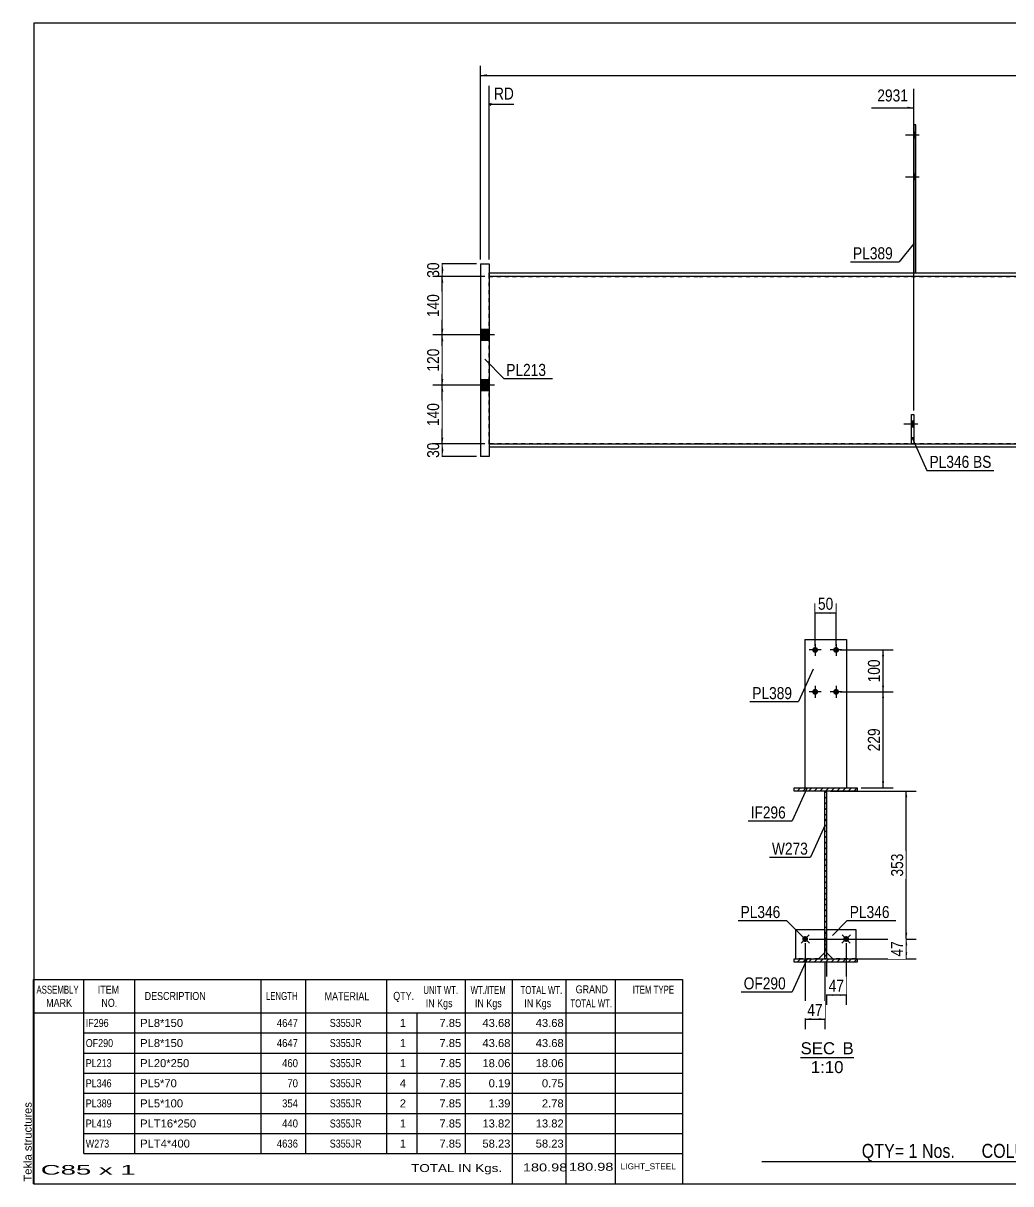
# Model space of a CAD drawing. Header units: millimetres. Extents: x -343 to 59, y -177 to 100.
# Drawn here: x -343 to -107.2, y -176.6 to 100.4 of the extents above; entities that cross this region are included whole.
import ezdxf

# ---------------------------------------------------------------- set-up
doc = ezdxf.new("R2010")
doc.units = ezdxf.units.MM
doc.linetypes.add('DXK_LINE_DOT1', pattern=[1.8814, 0.9407, -0.9407])
doc.linetypes.add('DXK_LINE_DOT2', pattern=[3.9198, 1.9599, -1.9599])
doc.styles.add('Arial', font='ARIAL.TTF', dxfattribs={"height": 0.2})
doc.styles.add('Arial Narrow', font='ARIALN.TTF', dxfattribs={"height": 0.2})

# ---------------------------------------------------------------- blocks, each defined once
blk = doc.blocks.new('Unknown-624481153-4056')
at = {"color": 5, "linetype": 'Continuous'}
for p, q in [((59.49, 100.42), (-340.51, 100.42)), ((-340.51, 100.42), (-340.51, -176.58)), ((59.49, -176.58), (59.49, 100.42)), ((-340.51, -176.58), (59.49, -176.58))]:
    blk.add_line(p, q, dxfattribs=at)
at = {"color": 174, "linetype": 'Continuous', "style": 'Arial'}
blk.add_text('Tekla structures', height=1.9102, rotation=90, dxfattribs=at).set_placement((-341.01, -176.08))
blk = doc.blocks.new('Unknown-624481153-13 - 5518')
at = {"color": 1, "linetype": 'Continuous'}
blk.add_line((-157.42, -146.44), (-144.74, -146.44), dxfattribs=at)
at = {"color": 0, "linetype": 'Continuous'}
for points in [[(-149.2, -145.69), (-149.2, -142.69), (-157.42, -142.69), (-157.42, -145.69)], [(-144.74, -145.69), (-144.74, -142.69), (-147.4, -142.69), (-147.4, -145.69)], [(-147.19, -150.19), (-147.19, -147.19), (-154.97, -147.19), (-154.97, -150.19)]]:
    blk.add_wipeout(points, dxfattribs=at)
at = {"color": 136, "linetype": 'Continuous', "style": 'Arial'}
for s, height, p in [('SEC', 2.865, (-157.42, -145.69)), ('B', 2.87, (-147.4, -145.69)), ('1:10', 2.865, (-154.97, -150.19))]:
    blk.add_text(s, height=height, dxfattribs=at).set_placement(p)
blk = doc.blocks.new('Part-624481153-5890 - 3274')
at = {"color": 7, "linetype": 'DXK_LINE_DOT1'}
for p, q in [((-130.91, 0), (-130.91, 7)), ((-130.91, 7), (-130.41, 7)), ((-130.41, 7), (-130.41, 0)), ((-130.91, 1.5), (-130.41, 1.5))]:
    blk.add_line(p, q, dxfattribs=at)
blk = doc.blocks.new('Part-624481153-3321 - 3274')
at = {"color": 2, "linetype": 'Continuous'}
for p, q in [((-231.81, 0), (-181.81, 0)), ((-181.81, -0.8), (-231.81, -0.8)), ((-181.71, 0), (-79.11, 0)), ((-79.11, -0.8), (-181.71, -0.8)), ((-79.01, 0), (28.94, 0)), ((28.94, -0.8), (-79.01, -0.8)), ((28.94, 0), (28.94, -0.8))]:
    blk.add_line(p, q, dxfattribs=at)
at = {"color": 7, "linetype": 'DXK_LINE_DOT1'}
for p, q in [((-231.81, 0), (-231.81, -0.8)), ((26.78, -0.8), (26.78, 0))]:
    blk.add_line(p, q, dxfattribs=at)
blk = doc.blocks.new('Part-624481153-3322 - 3274')
at = {"color": 2, "linetype": 'Continuous'}
for p, q in [((-231.81, 40.8), (-181.81, 40.8)), ((-181.81, 40), (-231.81, 40)), ((-181.71, 40.8), (-79.11, 40.8)), ((-79.11, 40), (-181.71, 40)), ((-79.01, 40.8), (28.94, 40.8)), ((28.94, 40), (-79.01, 40)), ((28.94, 40.8), (28.94, 40))]:
    blk.add_line(p, q, dxfattribs=at)
at = {"color": 7, "linetype": 'DXK_LINE_DOT1'}
for p, q in [((-231.81, 40), (-231.81, 40.8)), ((26.78, 40), (26.78, 40.8))]:
    blk.add_line(p, q, dxfattribs=at)
blk = doc.blocks.new('Part-624481153-3326 - 3274')
at = {"color": 2, "linetype": 'Continuous'}
for p, q in [((-233.81, 43), (-231.81, 43)), ((-233.81, 43), (-233.81, -3)), ((-231.81, 43), (-231.81, -3)), ((-231.81, -3), (-233.81, -3))]:
    blk.add_line(p, q, dxfattribs=at)
blk = doc.blocks.new('Part-624481153-3334 - 3274')
at = {"color": 7, "linetype": 'DXK_LINE_DOT1'}
for p, q in [((-231.81, 40), (-181.81, 40)), ((-231.81, 0), (-231.81, 40)), ((-181.71, 40), (-79.11, 40)), ((-79.01, 40), (27.83, 40)), ((-28.21, 0), (-79.01, 0)), ((27.83, 0), (-27.71, 0)), ((-181.81, 0), (-231.81, 0)), ((-79.11, 0), (-181.71, 0))]:
    blk.add_line(p, q, dxfattribs=at)
at = {"color": 2, "linetype": 'Continuous'}
blk.add_line((27.83, 40), (27.83, 0), dxfattribs=at)
blk = doc.blocks.new('Bolt-624481153-3338 - 3274')
at = {"linetype": 'Continuous'}
for points in [[(-231.81, 24.7), (-231.81, 27.3), (-233.81, 27.3), (-233.81, 24.7)], [(-231.81, 24.7), (-231.81, 27.3), (-233.81, 27.3), (-233.81, 24.7)], [(-231.81, 12.7), (-231.81, 15.3), (-233.81, 15.3), (-233.81, 12.7)], [(-231.81, 12.7), (-231.81, 15.3), (-233.81, 15.3), (-233.81, 12.7)]]:
    blk.add_hatch(color=3, dxfattribs=at).paths.add_polyline_path(points)
at = {"color": 3, "linetype": 'Continuous'}
for p, q in [((-231.81, 27.3), (-233.81, 27.3)), ((-231.81, 27.3), (-233.81, 27.3)), ((-230.51, 26), (-233.81, 26)), ((-230.51, 26), (-233.81, 26)), ((-231.81, 24.7), (-233.81, 24.7)), ((-231.81, 24.7), (-233.81, 24.7)), ((-231.81, 15.3), (-233.81, 15.3)), ((-231.81, 15.3), (-233.81, 15.3)), ((-230.51, 14), (-233.81, 14)), ((-230.51, 14), (-233.81, 14)), ((-231.81, 12.7), (-233.81, 12.7)), ((-231.81, 12.7), (-233.81, 12.7))]:
    blk.add_line(p, q, dxfattribs=at)
blk = doc.blocks.new('Bolt-624481153-5897 - 3274')
at = {"color": 3, "linetype": 'DXK_LINE_DOT2'}
for p, q in [((-129.46, 4.7), (-132.76, 4.7)), ((-130.41, 5.4), (-130.91, 5.4)), ((-130.41, 4), (-130.91, 4))]:
    blk.add_line(p, q, dxfattribs=at)
blk = doc.blocks.new('Bolt-624481153-5900 - 3274')
at = {"linetype": 'Continuous'}
blk.add_hatch(color=3, dxfattribs=at).paths.add_polyline_path([(-130.41, 4), (-130.41, 5.4), (-130.91, 5.4), (-130.91, 4)])
at = {"color": 3, "linetype": 'Continuous'}
for p, q in [((-129.46, 4.7), (-132.76, 4.7)), ((-130.41, 5.4), (-130.91, 5.4)), ((-130.41, 4), (-130.91, 4))]:
    blk.add_line(p, q, dxfattribs=at)
blk = doc.blocks.new('Part-624481153-5889 - 3274')
at = {"color": 2, "linetype": 'Continuous'}
for p, q in [((-129.91, 76.2), (-130.41, 76.2)), ((-130.41, 76.2), (-130.41, 40.8)), ((-129.91, 40.8), (-129.91, 76.2))]:
    blk.add_line(p, q, dxfattribs=at)
at = {"color": 7, "linetype": 'DXK_LINE_DOT1'}
blk.add_line((-130.41, 40.8), (-129.91, 40.8), dxfattribs=at)
blk = doc.blocks.new('Part-624481153-5893 - 3274')
at = {"color": 2, "linetype": 'Continuous'}
for p, q in [((-130.91, 0), (-130.91, 7)), ((-130.91, 7), (-130.41, 7)), ((-130.41, 7), (-130.41, 0))]:
    blk.add_line(p, q, dxfattribs=at)
blk = doc.blocks.new('Bolt-624481153-5896 - 3274')
at = {"linetype": 'Continuous'}
for points in [[(-129.91, 73), (-129.91, 74.4), (-130.41, 74.4), (-130.41, 73)], [(-129.91, 73), (-129.91, 74.4), (-130.41, 74.4), (-130.41, 73)], [(-129.91, 63), (-129.91, 64.4), (-130.41, 64.4), (-130.41, 63)], [(-129.91, 63), (-129.91, 64.4), (-130.41, 64.4), (-130.41, 63)]]:
    blk.add_hatch(color=3, dxfattribs=at).paths.add_polyline_path(points)
at = {"color": 3, "linetype": 'Continuous'}
for p, q in [((-129.11, 73.7), (-132.41, 73.7)), ((-129.11, 73.7), (-132.41, 73.7)), ((-129.91, 74.4), (-130.41, 74.4)), ((-129.91, 74.4), (-130.41, 74.4)), ((-129.91, 73), (-130.41, 73)), ((-129.91, 73), (-130.41, 73)), ((-129.91, 64.4), (-130.41, 64.4)), ((-129.91, 64.4), (-130.41, 64.4)), ((-129.11, 63.7), (-132.41, 63.7)), ((-129.11, 63.7), (-132.41, 63.7)), ((-129.91, 63), (-130.41, 63)), ((-129.91, 63), (-130.41, 63))]:
    blk.add_line(p, q, dxfattribs=at)
blk = doc.blocks.new('Part-624481153-5519 - 5518')
at = {"linetype": 'Continuous'}
h = blk.add_hatch(dxfattribs=at)
h.set_pattern_fill('', scale=0.3, style=0, pattern_type=0)
h.set_pattern_definition([(45, (-143.9432, -122.8799), (-0.67352, 0.67352), [])])
h.paths.add_polyline_path([(-143.94, -123.68), (-143.94, -122.88), (-158.94, -122.88), (-158.94, -123.68)])
at = {"color": 2, "linetype": 'Continuous'}
for p, q in [((-158.94, -123.68), (-158.94, -122.88)), ((-158.94, -122.88), (-143.94, -122.88)), ((-143.94, -123.68), (-158.94, -123.68)), ((-143.94, -122.88), (-143.94, -123.68))]:
    blk.add_line(p, q, dxfattribs=at)
blk = doc.blocks.new('Part-624481153-5520 - 5518')
at = {"linetype": 'Continuous'}
h = blk.add_hatch(dxfattribs=at)
h.set_pattern_fill('', scale=0.3, style=0, pattern_type=0)
h.set_pattern_definition([(45, (-143.9432, -82.0799), (-0.67352, 0.67352), [])])
h.paths.add_polyline_path([(-143.94, -82.88), (-143.94, -82.08), (-158.94, -82.08), (-158.94, -82.88)])
at = {"color": 2, "linetype": 'Continuous'}
for p, q in [((-158.94, -82.88), (-158.94, -82.08)), ((-158.94, -82.08), (-143.94, -82.08)), ((-143.94, -82.88), (-158.94, -82.88)), ((-143.94, -82.08), (-143.94, -82.88))]:
    blk.add_line(p, q, dxfattribs=at)
blk = doc.blocks.new('Part-624481153-5525 - 5518')
at = {"color": 2, "linetype": 'Continuous'}
for p, q in [((-156.44, -46.68), (-146.44, -46.68)), ((-156.44, -46.68), (-156.44, -82.08)), ((-146.44, -46.68), (-146.44, -82.08))]:
    blk.add_line(p, q, dxfattribs=at)
at = {"color": 7, "linetype": 'DXK_LINE_DOT1'}
blk.add_line((-156.44, -82.08), (-146.44, -82.08), dxfattribs=at)
blk = doc.blocks.new('Part-624481153-5526 - 5518')
at = {"color": 2, "linetype": 'Continuous'}
for p, q in [((-158.64, -115.88), (-151.64, -115.88)), ((-158.64, -115.88), (-158.64, -122.88)), ((-151.64, -121.38), (-153.14, -122.88))]:
    blk.add_line(p, q, dxfattribs=at)
at = {"color": 7, "linetype": 'DXK_LINE_DOT1'}
for p, q in [((-151.64, -115.88), (-151.64, -121.38)), ((-153.14, -122.88), (-158.64, -122.88))]:
    blk.add_line(p, q, dxfattribs=at)
blk = doc.blocks.new('Bolt-624481153-5537 - 5518')
at = {"linetype": 'Continuous'}
for points in [[(-153.24, -49.18, -1), (-154.64, -49.18, -1)], [(-148.24, -49.18, -1), (-149.64, -49.18, -1)], [(-153.24, -59.18, -1), (-154.64, -59.18, -1)], [(-148.24, -59.18, -1), (-149.64, -59.18, -1)]]:
    blk.add_hatch(color=3, dxfattribs=at).paths.add_polyline_path(points)
at = {"color": 3, "linetype": 'Continuous'}
for p, q in [((-152.54, -49.18), (-155.34, -49.18)), ((-153.94, -47.78), (-153.94, -50.58)), ((-147.54, -49.18), (-150.34, -49.18)), ((-148.94, -47.78), (-148.94, -50.58)), ((-153.94, -57.78), (-153.94, -60.58)), ((-148.94, -57.78), (-148.94, -60.58)), ((-152.54, -59.18), (-155.34, -59.18)), ((-147.54, -59.18), (-150.34, -59.18))]:
    blk.add_line(p, q, dxfattribs=at)
blk = doc.blocks.new('Part-624481153-5529 - 5518')
at = {"color": 2, "linetype": 'Continuous'}
for p, q in [((-151.24, -115.88), (-144.24, -115.88)), ((-144.24, -115.88), (-144.24, -122.88)), ((-149.74, -122.88), (-151.24, -121.38))]:
    blk.add_line(p, q, dxfattribs=at)
at = {"color": 7, "linetype": 'DXK_LINE_DOT1'}
for p, q in [((-151.24, -121.38), (-151.24, -115.88)), ((-144.24, -122.88), (-149.74, -122.88))]:
    blk.add_line(p, q, dxfattribs=at)
blk = doc.blocks.new('Part-624481153-5532 - 5518')
at = {"linetype": 'Continuous'}
h = blk.add_hatch(dxfattribs=at)
h.set_pattern_fill('', scale=0.3, style=0, pattern_type=0)
h.set_pattern_definition([(45, (-151.2432, -82.8799), (-0.67352, 0.67352), [])])
h.paths.add_polyline_path([(-151.24, -122.88), (-151.24, -82.88), (-151.64, -82.88), (-151.64, -122.88)])
at = {"color": 2, "linetype": 'Continuous'}
for p, q in [((-151.64, -122.88), (-151.64, -82.88)), ((-151.64, -82.88), (-151.24, -82.88)), ((-151.24, -82.88), (-151.24, -122.88)), ((-151.24, -122.88), (-151.64, -122.88))]:
    blk.add_line(p, q, dxfattribs=at)
blk = doc.blocks.new('Bolt-624481153-5538 - 5518')
at = {"linetype": 'Continuous'}
blk.add_hatch(color=3, dxfattribs=at).paths.add_polyline_path([(-155.86, -117.67, -1), (-156.82, -118.69, -1)])
at = {"color": 3, "linetype": 'Continuous'}
for p, q in [((-157.36, -117.22), (-155.32, -119.14)), ((-155.38, -117.16), (-157.3, -119.2))]:
    blk.add_line(p, q, dxfattribs=at)
blk = doc.blocks.new('Bolt-624481153-5541 - 5518')
at = {"linetype": 'Continuous'}
blk.add_hatch(color=3, dxfattribs=at).paths.add_polyline_path([(-146.06, -118.69, -1), (-147.02, -117.67, -1)])
at = {"color": 3, "linetype": 'Continuous'}
for p, q in [((-145.52, -117.22), (-147.56, -119.14)), ((-145.58, -119.2), (-147.5, -117.16))]:
    blk.add_line(p, q, dxfattribs=at)
blk = doc.blocks.new('StraightDimension-624481153-4296 - 3274')
at = {"linetype": 'Continuous'}
for points in [[(-243.22, 41.5), (-242.97, 43), (-242.72, 41.5)], [(-242.72, 41.5), (-242.97, 40), (-243.22, 41.5)]]:
    blk.add_hatch(color=7, dxfattribs=at).paths.add_polyline_path(points)
at = {"color": 7, "linetype": 'Continuous'}
for p, q in [((-234.81, 43), (-245.22, 43)), ((-242.97, 40), (-242.97, 43)), ((-232.81, 40), (-245.22, 40))]:
    blk.add_line(p, q, dxfattribs=at)
at = {"color": 0}
blk.add_wipeout([(-243.12, 43.93), (-247.32, 43.93), (-247.32, 39.07), (-243.12, 39.07)], dxfattribs=at)
at = {"color": 3, "style": 'Arial Narrow'}
blk.add_text('30', height=2.863, rotation=90.0002, dxfattribs=at).set_placement((-243.72, 39.67))
blk = doc.blocks.new('StraightDimension-624481153-4119 - 3274')
at = {"linetype": 'Continuous'}
for points in [[(-232.31, 87.73), (-233.81, 87.98), (-232.31, 88.23)], [(29.73, 88.23), (31.23, 87.98), (29.73, 87.73)]]:
    blk.add_hatch(color=7, dxfattribs=at).paths.add_polyline_path(points)
at = {"color": 7, "linetype": 'Continuous'}
for p, q in [((-233.81, 44), (-233.81, 90.23)), ((31.23, 43), (31.23, 90.23)), ((-233.81, 87.98), (31.23, 87.98))]:
    blk.add_line(p, q, dxfattribs=at)
at = {"color": 0}
blk.add_wipeout([(-97.03, 88.13), (-97.03, 92.33), (-105.54, 92.33), (-105.54, 88.13)], dxfattribs=at)
at = {"color": 3, "style": 'Arial Narrow'}
blk.add_text('4690', height=2.863, dxfattribs=at).set_placement((-104.94, 88.73))
blk = doc.blocks.new('StraightDimension-624481153-4300 - 3274')
at = {"linetype": 'Continuous'}
for points in [[(-243.22, -1.5), (-242.97, 0), (-242.72, -1.5)], [(-242.72, -1.5), (-242.97, -3), (-243.22, -1.5)]]:
    blk.add_hatch(color=7, dxfattribs=at).paths.add_polyline_path(points)
at = {"color": 7, "linetype": 'Continuous'}
for p, q in [((-232.81, 0), (-245.22, 0)), ((-242.97, -3), (-242.97, 0)), ((-234.81, -3), (-245.22, -3))]:
    blk.add_line(p, q, dxfattribs=at)
at = {"color": 0}
blk.add_wipeout([(-243.12, 0.93), (-247.32, 0.93), (-247.32, -3.93), (-243.12, -3.93)], dxfattribs=at)
at = {"color": 3, "style": 'Arial Narrow'}
blk.add_text('30', height=2.863, rotation=90.0002, dxfattribs=at).set_placement((-243.72, -3.33))
blk = doc.blocks.new('StraightDimension-624481153-4297 - 3274')
at = {"linetype": 'Continuous'}
for points in [[(-243.22, 38.5), (-242.97, 40), (-242.72, 38.5)], [(-242.72, 27.5), (-242.97, 26), (-243.22, 27.5)]]:
    blk.add_hatch(color=7, dxfattribs=at).paths.add_polyline_path(points)
at = {"color": 7, "linetype": 'Continuous'}
for p, q in [((-232.81, 40), (-245.22, 40)), ((-242.97, 26), (-242.97, 40)), ((-232.81, 26), (-245.22, 26))]:
    blk.add_line(p, q, dxfattribs=at)
at = {"color": 0}
blk.add_wipeout([(-243.12, 36.34), (-247.32, 36.34), (-247.32, 29.66), (-243.12, 29.66)], dxfattribs=at)
at = {"color": 3, "style": 'Arial Narrow'}
blk.add_text('140', height=2.863, rotation=90.0002, dxfattribs=at).set_placement((-243.72, 30.26))
blk = doc.blocks.new('StraightDimension-624481153-4298 - 3274')
at = {"linetype": 'Continuous'}
for points in [[(-243.22, 24.5), (-242.97, 26), (-242.72, 24.5)], [(-242.72, 15.5), (-242.97, 14), (-243.22, 15.5)]]:
    blk.add_hatch(color=7, dxfattribs=at).paths.add_polyline_path(points)
at = {"color": 7, "linetype": 'Continuous'}
for p, q in [((-232.81, 26), (-245.22, 26)), ((-242.97, 14), (-242.97, 26)), ((-232.81, 14), (-245.22, 14))]:
    blk.add_line(p, q, dxfattribs=at)
at = {"color": 0}
blk.add_wipeout([(-243.12, 23.34), (-247.32, 23.34), (-247.32, 16.66), (-243.12, 16.66)], dxfattribs=at)
at = {"color": 3, "style": 'Arial Narrow'}
blk.add_text('120', height=2.863, rotation=90.0002, dxfattribs=at).set_placement((-243.72, 17.26))
blk = doc.blocks.new('StraightDimension-624481153-4299 - 3274')
at = {"linetype": 'Continuous'}
for points in [[(-243.22, 12.5), (-242.97, 14), (-242.72, 12.5)], [(-242.72, 1.5), (-242.97, 0), (-243.22, 1.5)]]:
    blk.add_hatch(color=7, dxfattribs=at).paths.add_polyline_path(points)
at = {"color": 7, "linetype": 'Continuous'}
for p, q in [((-232.81, 14), (-245.22, 14)), ((-242.97, 0), (-242.97, 14)), ((-232.81, 0), (-245.22, 0))]:
    blk.add_line(p, q, dxfattribs=at)
at = {"color": 0}
blk.add_wipeout([(-243.12, 10.34), (-247.32, 10.34), (-247.32, 3.66), (-243.12, 3.66)], dxfattribs=at)
at = {"color": 3, "style": 'Arial Narrow'}
blk.add_text('140', height=2.863, rotation=90.0002, dxfattribs=at).set_placement((-243.72, 4.26))
blk = doc.blocks.new('StraightDimension-624481153-6502 - 3274')
at = {"linetype": 'Continuous'}
blk.add_hatch(color=7, dxfattribs=at).paths.add_polyline_path([(-131.91, 80.5), (-130.41, 80.25), (-131.91, 80)])
at = {"color": 7, "linetype": 'Continuous'}
for p, q in [((-130.41, 8), (-130.41, 84.75)), ((-140.47, 80.25), (-130.41, 80.25))]:
    blk.add_line(p, q, dxfattribs=at)
at = {"color": 0, "linetype": 'Continuous'}
blk.add_wipeout([(-225.28, 81.6), (-225.28, 85.8), (-231.22, 85.8), (-231.22, 81.6)], dxfattribs=at)
at = {"color": 7, "linetype": 'Continuous'}
for p, q in [((-231.81, 44), (-231.81, 85.5)), ((-231.31, 81.25), (-231.81, 81)), ((-231.31, 80.75), (-231.81, 81)), ((-225.88, 81), (-231.81, 81))]:
    blk.add_line(p, q, dxfattribs=at)
at = {"color": 3, "linetype": 'Continuous', "style": 'Arial Narrow'}
blk.add_text('RD', height=2.863, dxfattribs=at).set_placement((-230.62, 82.2))
at = {"color": 0}
blk.add_wipeout([(-131.18, 81.15), (-131.18, 85.35), (-139.7, 85.35), (-139.7, 81.15)], dxfattribs=at)
at = {"color": 3, "style": 'Arial Narrow'}
blk.add_text('2931', height=2.863, dxfattribs=at).set_placement((-139.1, 81.75))
blk = doc.blocks.new('StraightDimension-624481153-5665 - 5518')
at = {"linetype": 'Continuous'}
for points in [[(-149.74, -131.78), (-151.24, -131.53), (-149.74, -131.28)], [(-148.04, -131.28), (-146.54, -131.53), (-148.04, -131.78)]]:
    blk.add_hatch(color=7, dxfattribs=at).paths.add_polyline_path(points)
at = {"color": 7, "linetype": 'Continuous'}
for p, q in [((-146.54, -119.18), (-146.54, -133.93)), ((-151.24, -123.88), (-151.24, -133.93)), ((-151.24, -131.53), (-146.54, -131.53))]:
    blk.add_line(p, q, dxfattribs=at)
at = {"color": 0}
blk.add_wipeout([(-146.47, -131.38), (-146.47, -127.18), (-151.32, -127.18), (-151.32, -131.38)], dxfattribs=at)
at = {"color": 3, "style": 'Arial Narrow'}
blk.add_text('47', height=2.863, dxfattribs=at).set_placement((-150.72, -130.78))
blk = doc.blocks.new('StraightDimension-624481153-5670 - 5518')
at = {"linetype": 'Continuous'}
for points in [[(-154.84, -137.54), (-156.34, -137.29), (-154.84, -137.04)], [(-153.14, -137.04), (-151.64, -137.29), (-153.14, -137.54)]]:
    blk.add_hatch(color=7, dxfattribs=at).paths.add_polyline_path(points)
at = {"color": 7, "linetype": 'Continuous'}
for p, q in [((-156.34, -119.18), (-156.34, -139.69)), ((-151.64, -123.88), (-151.64, -139.69)), ((-156.34, -137.29), (-151.64, -137.29))]:
    blk.add_line(p, q, dxfattribs=at)
at = {"color": 0}
blk.add_wipeout([(-151.57, -137.14), (-151.57, -132.94), (-156.42, -132.94), (-156.42, -137.14)], dxfattribs=at)
at = {"color": 3, "style": 'Arial Narrow'}
blk.add_text('47', height=2.863, dxfattribs=at).set_placement((-155.82, -136.54))
blk = doc.blocks.new('StraightDimension-624481153-5675 - 5518')
at = {"linetype": 'Continuous'}
for points in [[(-152.44, -40.58), (-153.94, -40.33), (-152.44, -40.08)], [(-150.44, -40.08), (-148.94, -40.33), (-150.44, -40.58)]]:
    blk.add_hatch(color=7, dxfattribs=at).paths.add_polyline_path(points)
at = {"color": 7, "linetype": 'Continuous'}
for p, q in [((-153.94, -48.18), (-153.94, -38.08)), ((-148.94, -48.18), (-148.94, -38.08)), ((-153.94, -40.33), (-148.94, -40.33))]:
    blk.add_line(p, q, dxfattribs=at)
at = {"color": 0}
blk.add_wipeout([(-149.02, -40.18), (-149.02, -35.98), (-153.87, -35.98), (-153.87, -40.18)], dxfattribs=at)
at = {"color": 3, "style": 'Arial Narrow'}
blk.add_text('50', height=2.863, dxfattribs=at).set_placement((-153.27, -39.58))
blk = doc.blocks.new('StraightDimension-624481153-5687 - 5518')
at = {"linetype": 'Continuous'}
for points in [[(-132.45, -84.38), (-132.2, -82.88), (-131.95, -84.38)], [(-131.95, -116.68), (-132.2, -118.18), (-132.45, -116.68)]]:
    blk.add_hatch(color=7, dxfattribs=at).paths.add_polyline_path(points)
at = {"color": 7, "linetype": 'Continuous'}
for p, q in [((-150.24, -82.88), (-129.8, -82.88)), ((-132.2, -118.18), (-132.2, -82.88)), ((-155.34, -118.18), (-129.8, -118.18))]:
    blk.add_line(p, q, dxfattribs=at)
at = {"color": 0}
blk.add_wipeout([(-132.35, -97.19), (-136.55, -97.19), (-136.55, -103.87), (-132.35, -103.87)], dxfattribs=at)
at = {"color": 3, "style": 'Arial Narrow'}
blk.add_text('353', height=2.863, rotation=90.0002, dxfattribs=at).set_placement((-132.95, -103.27))
blk = doc.blocks.new('StraightDimension-624481153-5688 - 5518')
at = {"linetype": 'Continuous'}
for points in [[(-132.45, -119.68), (-132.2, -118.18), (-131.95, -119.68)], [(-131.95, -121.38), (-132.2, -122.88), (-132.45, -121.38)]]:
    blk.add_hatch(color=7, dxfattribs=at).paths.add_polyline_path(points)
at = {"color": 7, "linetype": 'Continuous'}
for p, q in [((-155.34, -118.18), (-129.8, -118.18)), ((-132.2, -122.88), (-132.2, -118.18)), ((-150.24, -122.88), (-129.8, -122.88))]:
    blk.add_line(p, q, dxfattribs=at)
at = {"color": 0}
blk.add_wipeout([(-132.35, -118.1), (-136.55, -118.1), (-136.55, -122.96), (-132.35, -122.96)], dxfattribs=at)
at = {"color": 3, "style": 'Arial Narrow'}
blk.add_text('47', height=2.863, rotation=90.0002, dxfattribs=at).set_placement((-132.95, -122.36))
blk = doc.blocks.new('StraightDimension-624481153-5820 - 5518')
at = {"linetype": 'Continuous'}
for points in [[(-137.98, -50.68), (-137.73, -49.18), (-137.48, -50.68)], [(-137.48, -57.68), (-137.73, -59.18), (-137.98, -57.68)]]:
    blk.add_hatch(color=7, dxfattribs=at).paths.add_polyline_path(points)
at = {"color": 7, "linetype": 'Continuous'}
for p, q in [((-147.94, -49.18), (-135.33, -49.18)), ((-137.73, -59.18), (-137.73, -49.18)), ((-147.94, -59.18), (-135.33, -59.18))]:
    blk.add_line(p, q, dxfattribs=at)
at = {"color": 0}
blk.add_wipeout([(-137.88, -50.84), (-142.08, -50.84), (-142.08, -57.52), (-137.88, -57.52)], dxfattribs=at)
at = {"color": 3, "style": 'Arial Narrow'}
blk.add_text('100', height=2.863, rotation=90.0002, dxfattribs=at).set_placement((-138.48, -56.92))
blk = doc.blocks.new('StraightDimension-624481153-5821 - 5518')
at = {"linetype": 'Continuous'}
for points in [[(-137.98, -60.68), (-137.73, -59.18), (-137.48, -60.68)], [(-137.48, -80.58), (-137.73, -82.08), (-137.98, -80.58)]]:
    blk.add_hatch(color=7, dxfattribs=at).paths.add_polyline_path(points)
at = {"color": 7, "linetype": 'Continuous'}
for p, q in [((-147.94, -59.18), (-135.33, -59.18)), ((-137.73, -82.08), (-137.73, -59.18)), ((-142.94, -82.08), (-135.33, -82.08))]:
    blk.add_line(p, q, dxfattribs=at)
at = {"color": 0}
blk.add_wipeout([(-137.88, -67.29), (-142.08, -67.29), (-142.08, -73.97), (-137.88, -73.97)], dxfattribs=at)
at = {"color": 3, "style": 'Arial Narrow'}
blk.add_text('229', height=2.863, rotation=90.0002, dxfattribs=at).set_placement((-138.48, -73.37))
blk = doc.blocks.new('CBS_BOM-624481153-6537')
at = {"color": 7, "linetype": 'Continuous'}
for p, q in [((-340.55, -135.81), (-340.55, -127.81)), ((-340.54, -127.81), (-185.62, -127.81)), ((-328.55, -135.81), (-328.55, -127.81)), ((-316.36, -135.81), (-316.36, -127.81)), ((-286.19, -135.81), (-286.19, -127.81)), ((-275.51, -135.81), (-275.51, -127.81)), ((-256.2, -135.81), (-256.2, -127.81)), ((-237.39, -135.81), (-237.39, -127.81)), ((-226.18, -135.81), (-226.18, -127.81)), ((-213.4, -135.81), (-213.4, -127.81)), ((-201.65, -135.81), (-201.65, -127.81)), ((-185.62, -127.82), (-185.63, -135.8)), ((-340.55, -135.81), (-185.62, -135.81)), ((-340.55, -140.61), (-340.55, -135.81)), ((-328.55, -140.61), (-328.55, -135.81)), ((-316.36, -140.61), (-316.36, -135.81)), ((-286.19, -140.61), (-286.19, -135.81)), ((-275.51, -140.61), (-275.51, -135.81)), ((-256.2, -140.61), (-256.2, -135.81)), ((-248.93, -140.61), (-248.93, -135.81)), ((-237.39, -140.61), (-237.39, -135.81)), ((-226.18, -140.61), (-226.18, -135.81)), ((-213.4, -140.61), (-213.4, -135.81)), ((-201.63, -140.61), (-201.63, -135.81)), ((-185.62, -135.81), (-185.62, -140.61)), ((-340.55, -145.41), (-340.55, -140.61)), ((-328.55, -140.61), (-185.62, -140.61)), ((-328.55, -145.41), (-328.55, -140.61)), ((-316.36, -145.41), (-316.36, -140.61)), ((-286.19, -145.41), (-286.19, -140.61)), ((-275.51, -145.41), (-275.51, -140.61)), ((-256.2, -145.41), (-256.2, -140.61)), ((-248.93, -145.41), (-248.93, -140.61)), ((-237.39, -145.41), (-237.39, -140.61)), ((-226.18, -145.41), (-226.18, -140.61)), ((-213.4, -145.41), (-213.4, -140.61)), ((-201.63, -145.41), (-201.63, -140.61)), ((-185.62, -140.61), (-185.62, -145.41)), ((-340.55, -150.21), (-340.55, -145.41)), ((-328.55, -145.41), (-185.62, -145.41)), ((-328.55, -150.21), (-328.55, -145.41)), ((-316.36, -150.21), (-316.36, -145.41)), ((-286.19, -150.21), (-286.19, -145.41)), ((-275.51, -150.21), (-275.51, -145.41)), ((-256.2, -150.21), (-256.2, -145.41)), ((-248.93, -150.21), (-248.93, -145.41)), ((-237.39, -150.21), (-237.39, -145.41)), ((-226.18, -150.21), (-226.18, -145.41)), ((-213.4, -150.21), (-213.4, -145.41)), ((-201.63, -150.21), (-201.63, -145.41)), ((-185.62, -145.41), (-185.62, -150.21)), ((-340.55, -155.01), (-340.55, -150.21)), ((-328.55, -150.21), (-185.62, -150.21)), ((-328.55, -155.01), (-328.55, -150.21)), ((-316.36, -155.01), (-316.36, -150.21)), ((-286.19, -155.01), (-286.19, -150.21)), ((-275.51, -155.01), (-275.51, -150.21)), ((-256.2, -155.01), (-256.2, -150.21)), ((-248.93, -155.01), (-248.93, -150.21)), ((-237.39, -155.01), (-237.39, -150.21)), ((-226.18, -155.01), (-226.18, -150.21)), ((-213.4, -155.01), (-213.4, -150.21)), ((-201.63, -155.01), (-201.63, -150.21)), ((-185.62, -150.21), (-185.62, -155.01)), ((-340.55, -159.81), (-340.55, -155.01)), ((-328.55, -155.01), (-185.62, -155.01)), ((-328.55, -159.81), (-328.55, -155.01)), ((-316.36, -159.81), (-316.36, -155.01)), ((-286.19, -159.81), (-286.19, -155.01)), ((-275.51, -159.81), (-275.51, -155.01)), ((-256.2, -159.81), (-256.2, -155.01)), ((-248.93, -159.81), (-248.93, -155.01)), ((-237.39, -159.81), (-237.39, -155.01)), ((-226.18, -159.81), (-226.18, -155.01)), ((-213.4, -159.81), (-213.4, -155.01)), ((-201.63, -159.81), (-201.63, -155.01)), ((-185.62, -155.01), (-185.62, -159.81)), ((-340.55, -164.61), (-340.55, -159.81)), ((-328.55, -159.81), (-185.62, -159.81)), ((-328.55, -164.61), (-328.55, -159.81)), ((-316.36, -164.61), (-316.36, -159.81)), ((-286.19, -164.61), (-286.19, -159.81)), ((-275.51, -164.61), (-275.51, -159.81)), ((-256.2, -164.61), (-256.2, -159.81)), ((-248.93, -164.61), (-248.93, -159.81)), ((-237.39, -164.61), (-237.39, -159.81)), ((-226.18, -164.61), (-226.18, -159.81)), ((-213.4, -164.61), (-213.4, -159.81)), ((-201.63, -164.61), (-201.63, -159.81)), ((-185.62, -159.81), (-185.62, -164.61)), ((-340.55, -169.41), (-340.55, -164.61)), ((-328.55, -164.61), (-185.62, -164.61)), ((-328.55, -169.41), (-328.55, -164.61)), ((-316.36, -169.41), (-316.36, -164.61)), ((-286.19, -169.41), (-286.19, -164.61)), ((-275.51, -169.41), (-275.51, -164.61)), ((-256.2, -169.41), (-256.2, -164.61)), ((-248.93, -169.41), (-248.93, -164.61)), ((-237.39, -169.41), (-237.39, -164.61)), ((-226.18, -169.41), (-226.18, -164.61)), ((-213.4, -169.41), (-213.4, -164.61)), ((-201.63, -169.41), (-201.63, -164.61)), ((-185.62, -164.61), (-185.62, -169.41)), ((-340.55, -176.61), (-340.55, -169.43)), ((-328.55, -169.41), (-185.62, -169.41)), ((-226.18, -176.61), (-226.18, -169.43)), ((-213.4, -176.61), (-213.4, -169.43)), ((-201.59, -176.61), (-201.59, -169.43)), ((-185.62, -169.41), (-185.62, -176.61)), ((-340.55, -176.61), (-185.62, -176.61))]:
    blk.add_line(p, q, dxfattribs=at)
at = {"color": 3, "linetype": 'Continuous', "style": 'Arial'}
for s, height, width, p in [('ASSEMBLY', 1.91, 0.7, (-339.86, -131.23)), ('ITEM', 1.91, 0.8, (-325.22, -131.23)), ('UNIT WT.', 1.91, 0.7, (-247.5, -131.31)), ('WT./ITEM', 1.91, 0.7, (-236.21, -131.31)), ('TOTAL WT.', 1.91, 0.7, (-224.28, -131.31)), ('GRAND', 1.91, 0.8, (-211.12, -131.15)), ('ITEM TYPE', 1.91, 0.7, (-197.49, -131.23)), ('MARK', 1.91, 0.8, (-337.55, -134.37)), ('NO.', 1.91, 0.8, (-324.36, -134.37)), ('DESCRIPTION', 1.9102, 0.8, (-314.03, -132.74)), ('LENGTH', 1.91, 0.7, (-285.09, -132.74)), ('MATERIAL', 1.91, 0.8, (-271.06, -132.79)), ('QTY.', 1.91, 0.8, (-254.67, -132.71)), ('IN Kgs', 1.91, 0.8, (-246.93, -134.45)), ('IN Kgs', 1.91, 0.8, (-235.17, -134.45)), ('IN Kgs', 1.91, 0.8, (-223.38, -134.45)), ('TOTAL WT.', 1.91, 0.7, (-212.38, -134.49))]:
    blk.add_text(s, height=height, dxfattribs=dict(at, width=width)).set_placement(p)
at = {"color": 7, "linetype": 'Continuous', "style": 'Arial'}
for s, width, p in [('IF296', 0.8, (-328.09, -139.17)), ('4647', 0.85, (-282.47, -139.17)), ('S355JR', 0.8, (-269.83, -139.17)), ('OF290', 0.8, (-328.09, -143.97)), ('4647', 0.85, (-282.47, -143.97)), ('S355JR', 0.8, (-269.83, -143.97)), ('PL213', 0.8, (-328.09, -148.77)), ('460', 0.85, (-281.21, -148.77)), ('S355JR', 0.8, (-269.83, -148.77)), ('PL346', 0.8, (-328.09, -153.57)), ('70', 0.85, (-279.95, -153.57)), ('S355JR', 0.8, (-269.83, -153.57)), ('PL389', 0.8, (-328.09, -158.37)), ('354', 0.85, (-281.21, -158.37)), ('S355JR', 0.8, (-269.83, -158.37)), ('PL419', 0.8, (-328.09, -163.17)), ('440', 0.85, (-281.21, -163.17)), ('S355JR', 0.8, (-269.83, -163.17)), ('W273', 0.8, (-328.09, -167.97)), ('4636', 0.85, (-282.47, -167.97)), ('S355JR', 0.8, (-269.83, -167.97))]:
    blk.add_text(s, height=1.91, dxfattribs=dict(at, width=width)).set_placement(p)
for s, p in [('PL8*150', (-315.1, -139.17)), ('1', (-253.11, -139.17)), ('7.85', (-243.64, -139.17)), ('43.68', (-233.38, -139.17)), ('43.68', (-220.66, -139.17)), ('PL8*150', (-315.1, -143.97)), ('1', (-253.11, -143.97)), ('7.85', (-243.64, -143.97)), ('43.68', (-233.38, -143.97)), ('43.68', (-220.66, -143.97)), ('PL20*250', (-315.1, -148.77)), ('1', (-253.11, -148.77)), ('7.85', (-243.64, -148.77)), ('18.06', (-233.38, -148.77)), ('18.06', (-220.66, -148.77)), ('PL5*70', (-315.1, -153.57)), ('4', (-253.11, -153.57)), ('7.85', (-243.64, -153.57)), ('0.19', (-231.89, -153.57)), ('0.75', (-219.18, -153.57)), ('PL5*100', (-315.1, -158.37)), ('2', (-253.11, -158.37)), ('7.85', (-243.64, -158.37)), ('1.39', (-231.89, -158.37)), ('2.78', (-219.18, -158.37)), ('PLT16*250', (-315.1, -163.17)), ('1', (-253.11, -163.17)), ('7.85', (-243.64, -163.17)), ('13.82', (-233.38, -163.17)), ('13.82', (-220.66, -163.17)), ('PLT4*400', (-315.1, -167.97)), ('1', (-253.11, -167.97)), ('7.85', (-243.64, -167.97)), ('58.23', (-233.38, -167.97)), ('58.23', (-220.66, -167.97))]:
    blk.add_text(s, height=1.91, dxfattribs=at).set_placement(p)
at = {"color": 6, "linetype": 'Continuous', "style": 'Arial'}
for s, height, width, p in [('180.98', 1.91, 1.3, (-223.73, -173.66)), ('180.98', 1.91, 1.3, (-212.72, -173.5)), ('C85 x 1', 2.292, 2.05, (-338.82, -174.42)), ('TOTAL IN Kgs.', 1.9102, 1.2, (-250.39, -173.81))]:
    blk.add_text(s, height=height, dxfattribs=dict(at, width=width)).set_placement(p)
blk.add_text('LIGHT_STEEL', height=1.4135, dxfattribs=at).set_placement((-200.37, -173.15))
blk = doc.blocks.new('CBS_CALLOFF-624481153-6538')
at = {"color": 7, "linetype": 'Continuous'}
blk.add_line((-166.64, -171.31), (-50.4, -171.33), dxfattribs=at)
at = {"color": 3, "linetype": 'Continuous', "style": 'Arial Narrow'}
blk.add_text('QTY= 1 Nos.      COLUMN     MKD : C85', height=3.3405, dxfattribs=at).set_placement((-142.81, -170.42))
blk = doc.blocks.new('Mark-624481153-4091 - 3274')
at = {"color": 0}
blk.add_wipeout([(-218.19, 16.23), (-218.19, 19.23), (-227.69, 19.23), (-227.69, 16.23)], dxfattribs=at)
blk.add_wipeout([(-218.19, 16.23), (-218.19, 19.23), (-227.69, 19.23), (-227.69, 16.23)], dxfattribs=at)
at = {"color": 7, "linetype": 'Continuous'}
for p, q in [((-232.79, 20.22), (-228.29, 15.63)), ((-228.29, 15.63), (-216.69, 15.63))]:
    blk.add_line(p, q, dxfattribs=at)
at = {"color": 3, "style": 'Arial Narrow'}
blk.add_text('PL213', height=2.863, dxfattribs=at).set_placement((-227.69, 16.23))
blk = doc.blocks.new('MarkSet-624481153-5958 - 3274')
at = {"color": 0}
blk.add_wipeout([(-117.14, -5.71), (-117.14, -2.71), (-126.64, -2.71), (-126.64, -5.71)], dxfattribs=at)
blk.add_wipeout([(-117.14, -5.71), (-117.14, -2.71), (-126.64, -2.71), (-126.64, -5.71)], dxfattribs=at)
at = {"color": 7, "linetype": 'Continuous'}
blk.add_line((-130.78, 1.43), (-127.24, -6.31), dxfattribs=at)
at = {"color": 0}
blk.add_wipeout([(-111.86, -5.71), (-111.86, -2.71), (-116.24, -2.71), (-116.24, -5.71)], dxfattribs=at)
blk.add_wipeout([(-111.86, -5.71), (-111.86, -2.71), (-116.24, -2.71), (-116.24, -5.71)], dxfattribs=at)
at = {"color": 7, "linetype": 'Continuous'}
blk.add_line((-127.24, -6.31), (-111.26, -6.31), dxfattribs=at)
at = {"color": 3, "style": 'Arial Narrow'}
for s, p in [('PL346', (-126.64, -5.71)), ('BS', (-116.24, -5.71))]:
    blk.add_text(s, height=2.863, dxfattribs=at).set_placement(p)
blk = doc.blocks.new('Mark-624481153-5963 - 3274')
at = {"color": 7, "linetype": 'Continuous'}
blk.add_line((-130.28, 47.91), (-133.9, 43.47), dxfattribs=at)
at = {"color": 0}
blk.add_wipeout([(-135.4, 44.07), (-135.4, 47.07), (-144.9, 47.07), (-144.9, 44.07)], dxfattribs=at)
blk.add_wipeout([(-135.4, 44.07), (-135.4, 47.07), (-144.9, 47.07), (-144.9, 44.07)], dxfattribs=at)
at = {"color": 7, "linetype": 'Continuous'}
blk.add_line((-145.5, 43.47), (-133.9, 43.47), dxfattribs=at)
at = {"color": 3, "style": 'Arial Narrow'}
blk.add_text('PL389', height=2.863, dxfattribs=at).set_placement((-144.9, 44.07))
blk = doc.blocks.new('Mark-624481153-5562 - 5518')
at = {"color": 0}
blk.add_wipeout([(-155.67, -98.04), (-155.67, -95.04), (-164.26, -95.04), (-164.26, -98.04)], dxfattribs=at)
blk.add_wipeout([(-155.67, -98.04), (-155.67, -95.04), (-164.26, -95.04), (-164.26, -98.04)], dxfattribs=at)
at = {"color": 7, "linetype": 'Continuous'}
for p in [(-151.53, -90.91), (-164.86, -98.64)]:
    blk.add_line(p, (-155.07, -98.64), dxfattribs=at)
at = {"color": 3, "style": 'Arial Narrow'}
blk.add_text('W273', height=2.863, dxfattribs=at).set_placement((-164.26, -98.04))
blk = doc.blocks.new('Mark-624481153-5547 - 5518')
at = {"color": 7, "linetype": 'Continuous'}
blk.add_line((-155.91, -123.07), (-159.45, -130.8), dxfattribs=at)
at = {"color": 0}
blk.add_wipeout([(-160.95, -130.2), (-160.95, -127.2), (-171, -127.2), (-171, -130.2)], dxfattribs=at)
blk.add_wipeout([(-160.95, -130.2), (-160.95, -127.2), (-171, -127.2), (-171, -130.2)], dxfattribs=at)
at = {"color": 7, "linetype": 'Continuous'}
blk.add_line((-171.6, -130.8), (-159.45, -130.8), dxfattribs=at)
at = {"color": 3, "style": 'Arial Narrow'}
blk.add_text('OF290', height=2.863, dxfattribs=at).set_placement((-171, -130.2))
blk = doc.blocks.new('Mark-624481153-5550 - 5518')
at = {"color": 7, "linetype": 'Continuous'}
blk.add_line((-155.91, -82.27), (-159.45, -90), dxfattribs=at)
at = {"color": 0}
blk.add_wipeout([(-160.95, -89.4), (-160.95, -86.4), (-169.35, -86.4), (-169.35, -89.4)], dxfattribs=at)
blk.add_wipeout([(-160.95, -89.4), (-160.95, -86.4), (-169.35, -86.4), (-169.35, -89.4)], dxfattribs=at)
at = {"color": 7, "linetype": 'Continuous'}
blk.add_line((-169.95, -90), (-159.45, -90), dxfattribs=at)
at = {"color": 3, "style": 'Arial Narrow'}
blk.add_text('IF296', height=2.863, dxfattribs=at).set_placement((-169.35, -89.4))
blk = doc.blocks.new('Mark-624481153-5553 - 5518')
at = {"color": 7, "linetype": 'Continuous'}
blk.add_line((-154.41, -53.79), (-157.95, -61.52), dxfattribs=at)
at = {"color": 0}
blk.add_wipeout([(-159.45, -60.92), (-159.45, -57.92), (-168.95, -57.92), (-168.95, -60.92)], dxfattribs=at)
blk.add_wipeout([(-159.45, -60.92), (-159.45, -57.92), (-168.95, -57.92), (-168.95, -60.92)], dxfattribs=at)
at = {"color": 7, "linetype": 'Continuous'}
blk.add_line((-169.55, -61.52), (-157.95, -61.52), dxfattribs=at)
at = {"color": 3, "style": 'Arial Narrow'}
blk.add_text('PL389', height=2.863, dxfattribs=at).set_placement((-168.95, -60.92))
blk = doc.blocks.new('Mark-624481153-5556 - 5518')
at = {"color": 7, "linetype": 'Continuous'}
blk.add_line((-157.21, -117.31), (-160.75, -113.77), dxfattribs=at)
at = {"color": 0}
blk.add_wipeout([(-162.25, -113.17), (-162.25, -110.17), (-171.75, -110.17), (-171.75, -113.17)], dxfattribs=at)
blk.add_wipeout([(-162.25, -113.17), (-162.25, -110.17), (-171.75, -110.17), (-171.75, -113.17)], dxfattribs=at)
at = {"color": 7, "linetype": 'Continuous'}
blk.add_line((-172.35, -113.77), (-160.75, -113.77), dxfattribs=at)
at = {"color": 3, "style": 'Arial Narrow'}
blk.add_text('PL346', height=2.863, dxfattribs=at).set_placement((-171.75, -113.17))
blk = doc.blocks.new('Mark-624481153-5559 - 5518')
at = {"color": 0}
blk.add_wipeout([(-136.17, -113.17), (-136.17, -110.17), (-145.68, -110.17), (-145.68, -113.17)], dxfattribs=at)
blk.add_wipeout([(-136.17, -113.17), (-136.17, -110.17), (-145.68, -110.17), (-145.68, -113.17)], dxfattribs=at)
at = {"color": 7, "linetype": 'Continuous'}
for p, q in [((-149.81, -117.31), (-146.28, -113.77)), ((-146.28, -113.77), (-134.67, -113.77))]:
    blk.add_line(p, q, dxfattribs=at)
at = {"color": 3, "style": 'Arial Narrow'}
blk.add_text('PL346', height=2.863, dxfattribs=at).set_placement((-145.68, -113.17))

msp = doc.modelspace()

# ---------------------------------------------------------------- block references
for name in ['Unknown-624481153-4056', 'Part-624481153-5889 - 3274', 'Bolt-624481153-5896 - 3274', 'Part-624481153-3326 - 3274', 'Part-624481153-3322 - 3274', 'Part-624481153-3334 - 3274', 'Bolt-624481153-3338 - 3274', 'Part-624481153-5890 - 3274', 'Part-624481153-5893 - 3274', 'Bolt-624481153-5897 - 3274', 'Bolt-624481153-5900 - 3274', 'Part-624481153-3321 - 3274', 'Part-624481153-5525 - 5518', 'Bolt-624481153-5537 - 5518', 'Part-624481153-5520 - 5518', 'Part-624481153-5532 - 5518', 'Part-624481153-5526 - 5518', 'Part-624481153-5529 - 5518', 'Bolt-624481153-5538 - 5518', 'Bolt-624481153-5541 - 5518', 'Part-624481153-5519 - 5518', 'CBS_BOM-624481153-6537', 'CBS_CALLOFF-624481153-6538']:
    msp.add_blockref(name, (0, 0))

# ---------------------------------------------------------------- next in the draw order: block references
for name in ['StraightDimension-624481153-4296 - 3274', 'StraightDimension-624481153-4300 - 3274', 'MarkSet-624481153-5958 - 3274', 'StraightDimension-624481153-5675 - 5518', 'Mark-624481153-5553 - 5518', 'Mark-624481153-5556 - 5518', 'StraightDimension-624481153-5665 - 5518', 'Unknown-624481153-13 - 5518']:
    msp.add_blockref(name, (0, 0))

# ---------------------------------------------------------------- next in the draw order: block references
for name in ['StraightDimension-624481153-4119 - 3274', 'StraightDimension-624481153-4297 - 3274', 'StraightDimension-624481153-5820 - 5518', 'StraightDimension-624481153-5670 - 5518']:
    msp.add_blockref(name, (0, 0))

# ---------------------------------------------------------------- next in the draw order: block references
for name in ['StraightDimension-624481153-4298 - 3274', 'StraightDimension-624481153-5687 - 5518']:
    msp.add_blockref(name, (0, 0))

# ---------------------------------------------------------------- next in the draw order: block references
for name in ['StraightDimension-624481153-4299 - 3274', 'StraightDimension-624481153-5821 - 5518', 'Mark-624481153-5562 - 5518', 'StraightDimension-624481153-5688 - 5518']:
    msp.add_blockref(name, (0, 0))

# ---------------------------------------------------------------- next in the draw order: block references
for name in ['StraightDimension-624481153-6502 - 3274', 'Mark-624481153-5550 - 5518', 'Mark-624481153-5559 - 5518', 'Mark-624481153-5547 - 5518']:
    msp.add_blockref(name, (0, 0))

# ---------------------------------------------------------------- next in the draw order: block references
for name in ['Mark-624481153-5963 - 3274', 'Mark-624481153-4091 - 3274']:
    msp.add_blockref(name, (0, 0))

doc.saveas('drawing.dxf')
